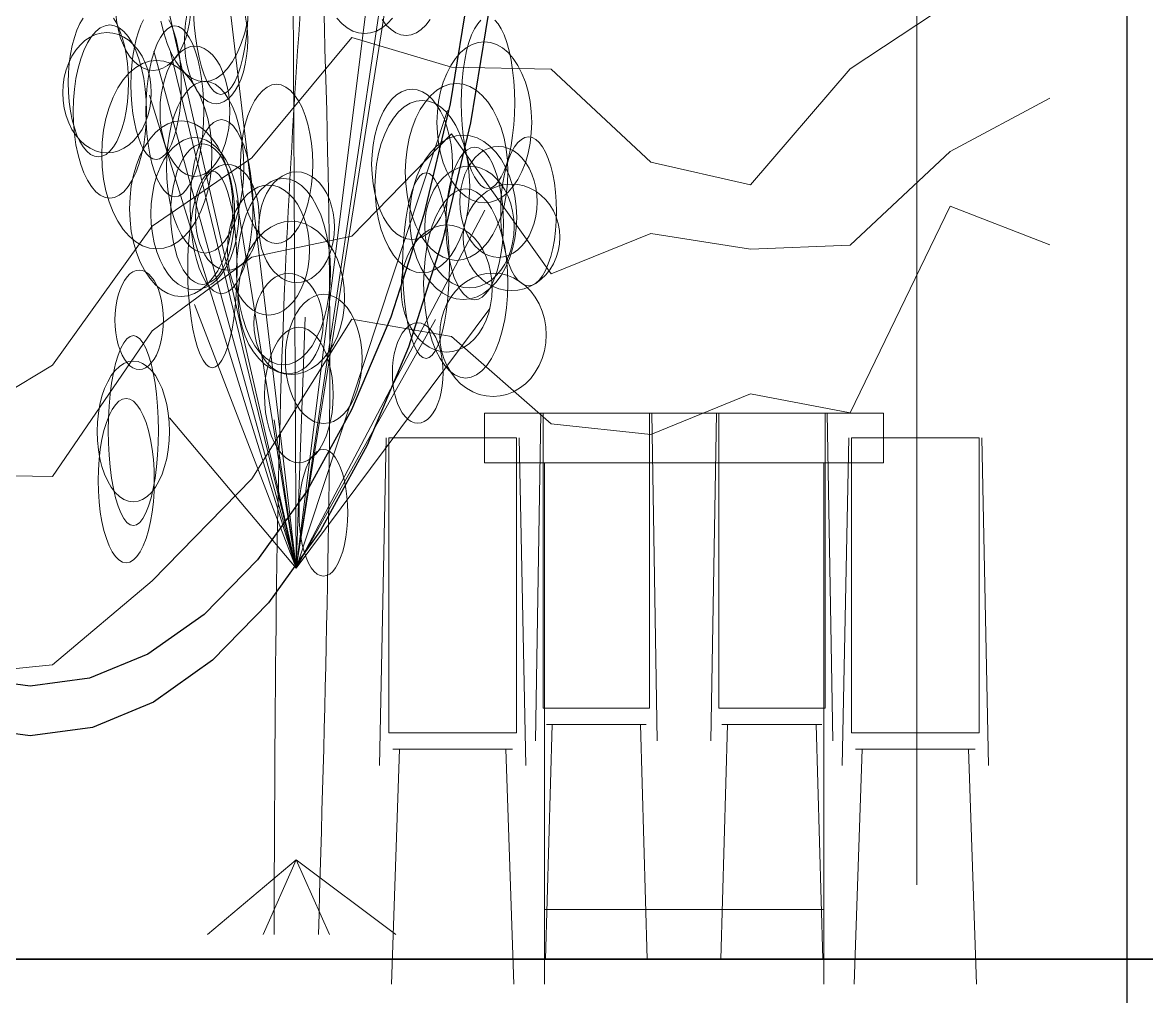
# Model space of a CAD drawing. Header units: millimetres. Extents: x -1800 to 33200, y -8500 to 38400.
# Drawn here: x 14531 to 16720, y 24 to 1922 of the extents above; entities that cross this region are included whole.
import ezdxf

# ---------------------------------------------------------------- set-up
doc = ezdxf.new("R2010")
doc.units = ezdxf.units.MM
for name, color, linetype, lineweight in [('E-COLUMN', 7, 'Continuous', 30), ('E-FURNITURE', 7, 'Continuous', 18), ('E-GLASS', 4, 'Continuous', 13), ('E-LANDSCAPE', 8, 'Continuous', 9), ('E-OUTLINE', 7, 'Continuous', 35), ('E-PLANT', 3, 'Continuous', 13), ('E-WALL', 7, 'Continuous', 25)]:
    doc.layers.add(name, color=color, linetype=linetype, lineweight=lineweight)

msp = doc.modelspace()

# ---------------------------------------------------------------- linework, layer by layer
at = {"layer": 'E-COLUMN'}
msp.add_lwpolyline([(16682.7, 5803.3), (16898.5, 5803.3), (16898.5, 0), (16682.7, 0)], close=True, dxfattribs=at)
at = {"layer": 'E-FURNITURE'}
for p, q in [((15540.6, 1160.7), (15529.8, 522.3)), ((15756.4, 1160.7), (15767.2, 522.3)), ((15882.5, 1160.7), (15871.7, 522.3)), ((16098.3, 1160.7), (16109.1, 522.3)), ((15239.3, 1112.3), (15226.4, 473.9)), ((15498.3, 1112.3), (15511.2, 473.9)), ((16140.6, 1112.3), (16127.6, 473.9)), ((16399.6, 1112.3), (16412.5, 473.9)), ((15547.5, 1063.9), (15547.5, 48.4)), ((16091.4, 1063.9), (16091.4, 48.4)), ((15562.2, 554.2), (15549.2, 96.7)), ((15551.4, 554.2), (15745.6, 554.2)), ((15734.8, 554.2), (15747.8, 96.7)), ((15904, 554.2), (15891.1, 96.7)), ((15893.2, 554.2), (16087.5, 554.2)), ((16076.7, 554.2), (16089.6, 96.7)), ((15265.2, 505.9), (15249.7, 48.4)), ((15252.3, 505.9), (15485.4, 505.9)), ((15472.4, 505.9), (15487.9, 48.4)), ((16166.5, 505.9), (16150.9, 48.4)), ((16153.5, 505.9), (16386.6, 505.9)), ((16373.7, 505.9), (16389.2, 48.4)), ((15547.5, 193.4), (16091.4, 193.4))]:
    msp.add_line(p, q, dxfattribs=at)
for points in [[(15431, 1160.7), (16207.9, 1160.7), (16207.9, 1063.9), (15431, 1063.9)], [(15544.9, 1160.7), (15752.1, 1160.7), (15752.1, 586.1), (15544.9, 586.1)], [(15886.8, 1160.7), (16094, 1160.7), (16094, 586.1), (15886.8, 586.1)], [(15244.5, 1112.3), (15493.1, 1112.3), (15493.1, 537.8), (15244.5, 537.8)], [(16145.8, 1112.3), (16394.4, 1112.3), (16394.4, 537.8), (16145.8, 537.8)]]:
    msp.add_lwpolyline(points, close=True, dxfattribs=at)
at = {"layer": 'E-GLASS'}
msp.add_line((16272.7, 4691), (16272.7, 241.8), dxfattribs=at)
at = {"layer": 'E-LANDSCAPE'}
for points in [[(13229.6, 1552.9), (13423.9, 1665.5), (13618.1, 1631.5), (13812.3, 1596.3), (14006.6, 1586.9), (14200.8, 1468.2), (14395, 1137.4), (14589.3, 1253.8), (14783.5, 1524.7), (14977.7, 1657.9), (15172, 1892.6), (15366.2, 1834.8), (15560.5, 1830.8), (15754.7, 1649.7), (15948.9, 1605.1), (16143.2, 1831.1), (16337.4, 1960), (16531.6, 2079)], [(13229.6, 1160.8), (13423.9, 1280.7), (13618.1, 1403.4), (13812.3, 1368.9), (14006.6, 1177.3), (14200.8, 1167.2), (14395, 1040.2), (14589.3, 1037.2), (14783.5, 1320.6), (14977.7, 1464.3), (15172, 1505.1), (15366.2, 1704.5), (15560.5, 1431.8), (15754.7, 1510.7), (15948.9, 1479.7), (16143.2, 1488), (16337.4, 1670.5), (16531.6, 1774)], [(13229.6, 794.7), (13423.9, 998.9), (13618.1, 989.1), (13812.3, 1058.1), (14006.6, 1043.9), (14200.8, 618), (14395, 650.9), (14589.3, 670), (14783.5, 834.2), (14977.7, 1032.3), (15172, 1343.8), (15366.2, 1309.8), (15560.5, 1139.5), (15754.7, 1119.2), (15948.9, 1198.4), (16143.2, 1160.9), (16337.4, 1563.9), (16531.6, 1488.4)]]:
    msp.add_lwpolyline(points, dxfattribs=at)
at = {"layer": 'E-OUTLINE'}
msp.add_line((0, 96.7), (32200, 96.7), dxfattribs=at)
at = {"layer": 'E-PLANT'}
for p, q in [((15064.1, 858.4), (15279.6, 2583)), ((15064.1, 858.4), (14863.5, 2552.8)), ((15064.1, 858.4), (15054.9, 2521.9)), ((15064.1, 858.4), (14686.8, 2509.5)), ((15064.1, 858.4), (15264.8, 2208.3)), ((15064.1, 858.4), (15265.6, 2125.9)), ((15064.1, 858.4), (14786.7, 1865.8)), ((15064.1, 858.4), (14819.4, 1863.6)), ((15064.1, 858.4), (14778.2, 1780.1)), ((15064.1, 858.4), (15358.8, 1750)), ((15064.1, 858.4), (14948.6, 1574.7)), ((15064.1, 858.4), (15431.1, 1556.2)), ((15064.1, 858.4), (14866.2, 1372)), ((15064.1, 858.4), (15441.3, 1364.2)), ((15064.1, 858.4), (15081.6, 1347.5)), ((15064.1, 858.4), (15335, 1343)), ((15064.1, 858.4), (14816.9, 1151.2)), ((15064.1, 858.4), (15020.9, 1147.5)), ((15064.1, 290.2), (14891.4, 145.1)), ((15064.1, 290.2), (14999.3, 145.1)), ((15064.1, 290.2), (15128.8, 145.1)), ((15064.1, 290.2), (15258.3, 145.1))]:
    msp.add_line(p, q, dxfattribs=at)
for points in [[(14708, 1929.8), (14714.4, 1919.3), (14720.1, 1906.8), (14725.2, 1892.6), (14729.5, 1876.9), (14732.9, 1859.9), (14735.3, 1841.9), (14736.8, 1823.4), (14737.4, 1804.5), (14737.4, 1804.5), (14736.8, 1785.6), (14735.3, 1767), (14732.9, 1749.1), (14729.5, 1732.1), (14725.2, 1716.3), (14720.1, 1702.1), (14714.4, 1689.6), (14708, 1679.1), (14701.1, 1670.7), (14693.8, 1664.6), (14686.2, 1660.9), (14678.6, 1659.7), (14670.9, 1660.9), (14663.3, 1664.6), (14656.1, 1670.7), (14649.2, 1679.1), (14642.8, 1689.6), (14637, 1702.1), (14631.9, 1716.3), (14627.7, 1732.1), (14624.3, 1749.1), (14621.8, 1767), (14620.3, 1785.6), (14619.8, 1804.5), (14620.3, 1823.4), (14621.8, 1841.9), (14624.3, 1859.9), (14627.7, 1876.9), (14631.9, 1892.6), (14637, 1906.8), (14642.8, 1919.3), (14649.2, 1929.8)], [(14857.9, 1937.4), (14856.1, 1921.3), (14853, 1905.7), (14848.8, 1891), (14843.4, 1877.4), (14837.1, 1865), (14829.9, 1854.2), (14822, 1845.1), (14813.4, 1837.8), (14804.3, 1832.6), (14794.9, 1829.4), (14785.4, 1828.3), (14775.8, 1829.4), (14766.4, 1832.6), (14757.3, 1837.8), (14748.8, 1845.1), (14740.8, 1854.2), (14733.6, 1865), (14727.3, 1877.4), (14722, 1891), (14717.7, 1905.7), (14714.6, 1921.3), (14712.8, 1937.4)], [(14815.6, 1926.7), (14820.9, 1916.1), (14825.7, 1903.5), (14830, 1889.2), (14833.5, 1873.4), (14836.4, 1856.2), (14838.4, 1838.2), (14839.7, 1819.5), (14840.1, 1800.4), (14840.1, 1800.4), (14839.7, 1781.4), (14838.4, 1762.7), (14836.4, 1744.6), (14833.5, 1727.5), (14830, 1711.7), (14825.7, 1697.3), (14820.9, 1684.8), (14815.6, 1674.2), (14809.8, 1665.7), (14803.8, 1659.6), (14797.5, 1655.9), (14791.1, 1654.6), (14784.7, 1655.9), (14778.4, 1659.6), (14772.4, 1665.7), (14766.6, 1674.2), (14761.3, 1684.8), (14756.5, 1697.3), (14752.3, 1711.7), (14748.7, 1727.5), (14745.9, 1744.6), (14743.8, 1762.7), (14742.5, 1781.4), (14742.1, 1800.4), (14742.5, 1819.5), (14743.8, 1838.2), (14745.9, 1856.2), (14748.7, 1873.4), (14752.3, 1889.2), (14756.5, 1903.5), (14761.3, 1916.1), (14766.6, 1926.7)], [(14964.8, 1935.9), (14967.4, 1920.4), (14969, 1904.4), (14969.5, 1888.1), (14969.5, 1888.1), (14969, 1871.8), (14967.4, 1855.8), (14964.8, 1840.3), (14961.3, 1825.7), (14956.8, 1812.1), (14951.5, 1799.8), (14945.4, 1789.1), (14938.7, 1780), (14931.5, 1772.8), (14923.9, 1767.5), (14916, 1764.4), (14907.9, 1763.3), (14899.9, 1764.4), (14892, 1767.5), (14884.4, 1772.8), (14877.1, 1780), (14870.4, 1789.1), (14864.4, 1799.8), (14859.1, 1812.1), (14854.6, 1825.7), (14851, 1840.3), (14848.4, 1855.8), (14846.9, 1871.8), (14846.3, 1888.1), (14846.9, 1904.4), (14848.4, 1920.4), (14851, 1935.9)], [(14970.6, 1940.8), (14969.3, 1917.3), (14967, 1894.6), (14963.9, 1873.1), (14960, 1853.2), (14955.4, 1835.2), (14950.1, 1819.4), (14944.2, 1806.1), (14937.9, 1795.5), (14931.3, 1787.8), (14924.4, 1783.1), (14917.4, 1781.6), (14910.3, 1783.1), (14903.4, 1787.8), (14896.8, 1795.5), (14890.5, 1806.1), (14884.6, 1819.4), (14879.3, 1835.2), (14874.7, 1853.2), (14870.8, 1873.1), (14867.7, 1894.6), (14865.4, 1917.3), (14864.1, 1940.8)], [(15251.4, 1930.3), (15241.7, 1919.6), (15231.2, 1911.1), (15220.2, 1904.9), (15208.8, 1901.1), (15197.1, 1899.9), (15185.5, 1901.1), (15174.1, 1904.9), (15163.1, 1911.1), (15152.6, 1919.6), (15142.9, 1930.3)], [(15325, 1927.7), (15316.6, 1916.6), (15307.5, 1907.8), (15298, 1901.4), (15288.1, 1897.5), (15278.1, 1896.2), (15268, 1897.5), (15258.1, 1901.4), (15248.6, 1907.8), (15239.5, 1916.6), (15231.2, 1927.7)], [(14968.9, 1924.1), (14963.6, 1901.7), (14957, 1880.9), (14949.1, 1862.1), (14940.2, 1845.6), (14930.3, 1831.7), (14919.6, 1820.7), (14908.3, 1812.6), (14896.6, 1807.8), (14884.7, 1806.1), (14872.8, 1807.8), (14861.2, 1812.6), (14849.9, 1820.7), (14839.2, 1831.7), (14829.3, 1845.6), (14820.3, 1862.1), (14812.5, 1880.9), (14805.9, 1901.7), (14800.6, 1924.1)], [(15450.8, 1926.1), (15457.3, 1919), (15463.4, 1909.4), (15469.1, 1897.3), (15474.2, 1882.9), (15478.7, 1866.5), (15482.5, 1848.4), (15485.5, 1828.8), (15487.7, 1808.2), (15489, 1786.8), (15489.5, 1765), (15489.5, 1765), (15489, 1743.3), (15487.7, 1721.9), (15485.5, 1701.2), (15482.5, 1681.7), (15478.7, 1663.5), (15474.2, 1647.1), (15469.1, 1632.8), (15463.4, 1620.6), (15457.3, 1611), (15450.8, 1604), (15444.1, 1599.7), (15437.3, 1598.3), (15430.5, 1599.7), (15423.8, 1604), (15417.4, 1611), (15411.2, 1620.6), (15405.6, 1632.8), (15400.4, 1647.1), (15395.9, 1663.5), (15392.2, 1681.7), (15389.1, 1701.2), (15386.9, 1721.9), (15385.6, 1743.3), (15385.2, 1765), (15385.6, 1786.8), (15386.9, 1808.2), (15389.1, 1828.8), (15392.2, 1848.4), (15395.9, 1866.5), (15400.4, 1882.9), (15405.6, 1897.3), (15411.2, 1909.4), (15417.4, 1919), (15423.8, 1926.1)]]:
    msp.add_lwpolyline(points, dxfattribs=at)
for points in [[(14772.3, 1748), (14771.7, 1725.9), (14769.9, 1704.3), (14766.9, 1683.4), (14762.7, 1663.6), (14757.6, 1645.2), (14751.4, 1628.6), (14744.4, 1614.1), (14736.6, 1601.8), (14728.2, 1592), (14719.4, 1584.9), (14710.2, 1580.6), (14700.9, 1579.2), (14691.6, 1580.6), (14682.4, 1584.9), (14673.6, 1592), (14665.2, 1601.8), (14657.4, 1614.1), (14650.4, 1628.6), (14644.3, 1645.2), (14639.1, 1663.6), (14634.9, 1683.4), (14631.9, 1704.3), (14630.1, 1725.9), (14629.5, 1748), (14630.1, 1770), (14631.9, 1791.7), (14634.9, 1812.6), (14639.1, 1832.4), (14644.3, 1850.7), (14650.4, 1867.3), (14657.4, 1881.9), (14665.2, 1894.1), (14673.6, 1903.9), (14682.4, 1911), (14691.6, 1915.3), (14700.9, 1916.8), (14710.2, 1915.3), (14719.4, 1911), (14728.2, 1903.9), (14736.6, 1894.1), (14744.4, 1881.9), (14751.4, 1867.3), (14757.6, 1850.7), (14762.7, 1832.4), (14766.9, 1812.6), (14769.9, 1791.7), (14771.7, 1770), (14772.3, 1748)], [(14884.1, 1748.5), (14883.6, 1726.8), (14882.1, 1705.4), (14879.8, 1684.8), (14876.5, 1665.3), (14872.4, 1647.2), (14867.5, 1630.8), (14862, 1616.5), (14855.8, 1604.4), (14849.2, 1594.7), (14842.2, 1587.7), (14835, 1583.5), (14827.6, 1582.1), (14820.2, 1583.5), (14813, 1587.7), (14806, 1594.7), (14799.4, 1604.4), (14793.2, 1616.5), (14787.7, 1630.8), (14782.8, 1647.2), (14778.7, 1665.3), (14775.4, 1684.8), (14773.1, 1705.4), (14771.6, 1726.8), (14771.1, 1748.5), (14771.6, 1770.2), (14773.1, 1791.6), (14775.4, 1812.2), (14778.7, 1831.7), (14782.8, 1849.8), (14787.7, 1866.2), (14793.2, 1880.5), (14799.4, 1892.6), (14806, 1902.2), (14813, 1909.2), (14820.2, 1913.5), (14827.6, 1914.9), (14835, 1913.5), (14842.2, 1909.2), (14849.2, 1902.2), (14855.8, 1892.6), (14862, 1880.5), (14867.5, 1866.2), (14872.4, 1849.8), (14876.5, 1831.7), (14879.8, 1812.2), (14882.1, 1791.6), (14883.6, 1770.2), (14884.1, 1748.5)], [(14781.7, 1784.8), (14780.9, 1769.5), (14778.7, 1754.4), (14775.1, 1739.9), (14770.1, 1726.2), (14763.8, 1713.4), (14756.4, 1701.9), (14747.9, 1691.8), (14738.5, 1683.3), (14728.4, 1676.5), (14717.8, 1671.6), (14706.7, 1668.6), (14695.4, 1667.6), (14684.2, 1668.6), (14673.1, 1671.6), (14662.4, 1676.5), (14652.3, 1683.3), (14643, 1691.8), (14634.5, 1701.9), (14627, 1713.4), (14620.8, 1726.2), (14615.8, 1739.9), (14612.2, 1754.4), (14610, 1769.5), (14609.2, 1784.8), (14610, 1800.1), (14612.2, 1815.1), (14615.8, 1829.6), (14620.8, 1843.3), (14627, 1856.1), (14634.5, 1867.6), (14643, 1877.7), (14652.3, 1886.2), (14662.4, 1893), (14673.1, 1897.9), (14684.2, 1900.9), (14695.4, 1901.9), (14706.7, 1900.9), (14717.8, 1897.9), (14728.4, 1893), (14738.5, 1886.2), (14747.9, 1877.7), (14756.4, 1867.6), (14763.8, 1856.1), (14770.1, 1843.3), (14775.1, 1829.6), (14778.7, 1815.1), (14780.9, 1800.1), (14781.7, 1784.8)], [(15522.7, 1726.9), (15521.9, 1706.5), (15519.6, 1686.3), (15515.7, 1666.9), (15510.3, 1648.5), (15503.6, 1631.4), (15495.7, 1616), (15486.6, 1602.5), (15476.5, 1591.1), (15465.7, 1582), (15454.3, 1575.4), (15442.4, 1571.4), (15430.4, 1570), (15418.3, 1571.4), (15406.5, 1575.4), (15395.1, 1582), (15384.2, 1591.1), (15374.2, 1602.5), (15365.1, 1616), (15357.2, 1631.4), (15350.5, 1648.5), (15345.1, 1666.9), (15341.2, 1686.3), (15338.9, 1706.5), (15338.1, 1726.9), (15338.9, 1747.4), (15341.2, 1767.5), (15345.1, 1787), (15350.5, 1805.4), (15357.2, 1822.5), (15365.1, 1837.9), (15374.2, 1851.4), (15384.2, 1862.8), (15395.1, 1871.9), (15406.5, 1878.5), (15418.3, 1882.5), (15430.4, 1883.8), (15442.4, 1882.5), (15454.3, 1878.5), (15465.7, 1871.9), (15476.5, 1862.8), (15486.6, 1851.4), (15495.7, 1837.9), (15503.6, 1822.5), (15510.3, 1805.4), (15515.7, 1787), (15519.6, 1767.5), (15521.9, 1747.4), (15522.7, 1726.9)], [(14934.8, 1748.7), (14934.2, 1732.1), (14932.5, 1715.8), (14929.6, 1700.1), (14925.7, 1685.2), (14920.7, 1671.4), (14914.9, 1658.9), (14908.2, 1648), (14900.8, 1638.8), (14892.8, 1631.4), (14884.4, 1626.1), (14875.7, 1622.8), (14866.8, 1621.7), (14857.9, 1622.8), (14849.2, 1626.1), (14840.7, 1631.4), (14832.8, 1638.8), (14825.4, 1648), (14818.7, 1658.9), (14812.8, 1671.4), (14807.9, 1685.2), (14803.9, 1700.1), (14801.1, 1715.8), (14799.3, 1732.1), (14798.8, 1748.7), (14799.3, 1765.2), (14801.1, 1781.5), (14803.9, 1797.2), (14807.9, 1812.1), (14812.8, 1825.9), (14818.7, 1838.4), (14825.4, 1849.3), (14832.8, 1858.6), (14840.7, 1865.9), (14849.2, 1871.2), (14857.9, 1874.5), (14866.8, 1875.6), (14875.7, 1874.5), (14884.4, 1871.2), (14892.8, 1865.9), (14900.8, 1858.6), (14908.2, 1849.3), (14914.9, 1838.4), (14920.7, 1825.9), (14925.7, 1812.1), (14929.6, 1797.2), (14932.5, 1781.5), (14934.2, 1765.2), (14934.8, 1748.7)], [(14899.8, 1664.1), (14898.8, 1640.2), (14896.1, 1616.6), (14891.6, 1593.9), (14885.4, 1572.3), (14877.6, 1552.3), (14868.3, 1534.3), (14857.8, 1518.4), (14846.1, 1505.1), (14833.5, 1494.4), (14820.2, 1486.7), (14806.4, 1482), (14792.4, 1480.5), (14778.4, 1482), (14764.6, 1486.7), (14751.3, 1494.4), (14738.7, 1505.1), (14727.1, 1518.4), (14716.5, 1534.3), (14707.3, 1552.3), (14699.5, 1572.3), (14693.2, 1593.9), (14688.7, 1616.6), (14686, 1640.2), (14685.1, 1664.1), (14686, 1688.1), (14688.7, 1711.7), (14693.2, 1734.4), (14699.5, 1756), (14707.3, 1776), (14716.5, 1794), (14727.1, 1809.9), (14738.7, 1823.2), (14751.3, 1833.8), (14764.6, 1841.6), (14778.4, 1846.2), (14792.4, 1847.8), (14806.4, 1846.2), (14820.2, 1841.6), (14833.5, 1833.8), (14846.1, 1823.2), (14857.8, 1809.9), (14868.3, 1794), (14877.6, 1776), (14885.4, 1756), (14891.6, 1734.4), (14896.1, 1711.7), (14898.8, 1688.1), (14899.8, 1664.1)], [(14961.7, 1639.8), (14961.1, 1617.9), (14959.2, 1596.5), (14956, 1575.8), (14951.7, 1556.1), (14946.2, 1537.9), (14939.7, 1521.5), (14932.3, 1507.1), (14924.1, 1494.9), (14915.3, 1485.2), (14906, 1478.2), (14896.3, 1473.9), (14886.5, 1472.5), (14876.7, 1473.9), (14867, 1478.2), (14857.7, 1485.2), (14848.9, 1494.9), (14840.7, 1507.1), (14833.3, 1521.5), (14826.8, 1537.9), (14821.3, 1556.1), (14817, 1575.8), (14813.8, 1596.5), (14811.9, 1617.9), (14811.2, 1639.8), (14811.9, 1661.6), (14813.8, 1683.1), (14817, 1703.8), (14821.3, 1723.4), (14826.8, 1741.6), (14833.3, 1758.1), (14840.7, 1772.5), (14848.9, 1784.7), (14857.7, 1794.3), (14867, 1801.4), (14876.7, 1805.6), (14886.5, 1807.1), (14896.3, 1805.6), (14906, 1801.4), (14915.3, 1794.3), (14924.1, 1784.7), (14932.3, 1772.5), (14939.7, 1758.1), (14946.2, 1741.6), (14951.7, 1723.4), (14956, 1703.8), (14959.2, 1683.1), (14961.1, 1661.6), (14961.7, 1639.8)], [(15096.1, 1646.1), (15095.5, 1625.8), (15093.7, 1606), (15090.8, 1586.8), (15086.7, 1568.6), (15081.6, 1551.7), (15075.5, 1536.5), (15068.6, 1523.1), (15060.9, 1511.8), (15052.7, 1502.9), (15044, 1496.3), (15034.9, 1492.4), (15025.7, 1491.1), (15016.6, 1492.4), (15007.5, 1496.3), (14998.8, 1502.9), (14990.6, 1511.8), (14982.9, 1523.1), (14976, 1536.5), (14969.9, 1551.7), (14964.8, 1568.6), (14960.7, 1586.8), (14957.8, 1606), (14956, 1625.8), (14955.4, 1646.1), (14956, 1666.3), (14957.8, 1686.2), (14960.7, 1705.4), (14964.8, 1723.6), (14969.9, 1740.4), (14976, 1755.7), (14982.9, 1769.1), (14990.6, 1780.3), (14998.8, 1789.3), (15007.5, 1795.8), (15016.6, 1799.8), (15025.7, 1801.1), (15034.9, 1799.8), (15044, 1795.8), (15052.7, 1789.3), (15060.9, 1780.3), (15068.6, 1769.1), (15075.5, 1755.7), (15081.6, 1740.4), (15086.7, 1723.6), (15090.8, 1705.4), (15093.7, 1686.2), (15095.5, 1666.3), (15096.1, 1646.1)], [(15476.3, 1630.5), (15475.5, 1608), (15472.9, 1585.9), (15468.7, 1564.6), (15462.9, 1544.3), (15455.7, 1525.6), (15447, 1508.7), (15437.2, 1493.8), (15426.3, 1481.3), (15414.6, 1471.3), (15402.2, 1464.1), (15389.4, 1459.7), (15376.4, 1458.2), (15363.3, 1459.7), (15350.5, 1464.1), (15338.1, 1471.3), (15326.4, 1481.3), (15315.5, 1493.8), (15305.7, 1508.7), (15297.1, 1525.6), (15289.8, 1544.3), (15284, 1564.6), (15279.8, 1585.9), (15277.3, 1608), (15276.4, 1630.5), (15277.3, 1653), (15279.8, 1675.1), (15284, 1696.4), (15289.8, 1716.6), (15297.1, 1735.3), (15305.7, 1752.3), (15315.5, 1767.1), (15326.4, 1779.6), (15338.1, 1789.6), (15350.5, 1796.9), (15363.3, 1801.2), (15376.4, 1802.7), (15389.4, 1801.2), (15402.2, 1796.9), (15414.6, 1789.6), (15426.3, 1779.6), (15437.2, 1767.1), (15447, 1752.3), (15455.7, 1735.3), (15462.9, 1716.6), (15468.7, 1696.4), (15472.9, 1675.1), (15475.5, 1653), (15476.3, 1630.5)], [(15368.2, 1645.3), (15367.5, 1626.2), (15365.5, 1607.4), (15362.2, 1589.3), (15357.6, 1572.1), (15351.9, 1556.2), (15345.2, 1541.8), (15337.4, 1529.2), (15328.9, 1518.5), (15319.6, 1510), (15309.9, 1503.9), (15299.8, 1500.2), (15289.6, 1498.9), (15279.3, 1500.2), (15269.2, 1503.9), (15259.5, 1510), (15250.2, 1518.5), (15241.7, 1529.2), (15234, 1541.8), (15227.2, 1556.2), (15221.5, 1572.1), (15216.9, 1589.3), (15213.6, 1607.4), (15211.6, 1626.2), (15210.9, 1645.3), (15211.6, 1664.4), (15213.6, 1683.2), (15216.9, 1701.3), (15221.5, 1718.5), (15227.2, 1734.4), (15234, 1748.8), (15241.7, 1761.4), (15250.2, 1772), (15259.5, 1780.5), (15269.2, 1786.7), (15279.3, 1790.4), (15289.6, 1791.6), (15299.8, 1790.4), (15309.9, 1786.7), (15319.6, 1780.5), (15328.9, 1772), (15337.4, 1761.4), (15345.2, 1748.8), (15351.9, 1734.4), (15357.6, 1718.5), (15362.2, 1701.3), (15365.5, 1683.2), (15367.5, 1664.4), (15368.2, 1645.3)], [(15401.9, 1601.8), (15401.1, 1579.9), (15398.8, 1558.3), (15394.9, 1537.5), (15389.6, 1517.8), (15382.8, 1499.6), (15374.9, 1483), (15365.8, 1468.6), (15355.8, 1456.4), (15344.9, 1446.6), (15333.5, 1439.6), (15321.6, 1435.3), (15309.6, 1433.8), (15297.5, 1435.3), (15285.7, 1439.6), (15274.3, 1446.6), (15263.4, 1456.4), (15253.4, 1468.6), (15244.3, 1483), (15236.4, 1499.6), (15229.6, 1517.8), (15224.3, 1537.5), (15220.4, 1558.3), (15218.1, 1579.9), (15217.3, 1601.8), (15218.1, 1623.7), (15220.4, 1645.3), (15224.3, 1666.1), (15229.6, 1685.8), (15236.4, 1704.1), (15244.3, 1720.6), (15253.4, 1735.1), (15263.4, 1747.3), (15274.3, 1757), (15285.7, 1764.1), (15297.5, 1768.4), (15309.6, 1769.8), (15321.6, 1768.4), (15333.5, 1764.1), (15344.9, 1757), (15355.8, 1747.3), (15365.8, 1735.1), (15374.9, 1720.6), (15382.8, 1704.1), (15389.6, 1685.8), (15394.9, 1666.1), (15398.8, 1645.3), (15401.1, 1623.7), (15401.9, 1601.8)], [(14940.5, 1558.9), (14939.6, 1536.6), (14937, 1514.6), (14932.8, 1493.5), (14927, 1473.4), (14919.7, 1454.8), (14911, 1438), (14901.1, 1423.2), (14890.2, 1410.8), (14878.4, 1400.9), (14866, 1393.7), (14853.1, 1389.3), (14839.9, 1387.9), (14826.8, 1389.3), (14813.9, 1393.7), (14801.5, 1400.9), (14789.7, 1410.8), (14778.7, 1423.2), (14768.9, 1438), (14760.2, 1454.8), (14752.9, 1473.4), (14747.1, 1493.5), (14742.8, 1514.6), (14740.3, 1536.6), (14739.4, 1558.9), (14740.3, 1581.3), (14742.8, 1603.2), (14747.1, 1624.4), (14752.9, 1644.5), (14760.2, 1663.1), (14768.9, 1679.9), (14778.7, 1694.6), (14789.7, 1707.1), (14801.5, 1717), (14813.9, 1724.2), (14826.8, 1728.5), (14839.9, 1730), (14853.1, 1728.5), (14866, 1724.2), (14878.4, 1717), (14890.2, 1707.1), (14901.1, 1694.6), (14911, 1679.9), (14919.7, 1663.1), (14927, 1644.5), (14932.8, 1624.4), (14937, 1603.2), (14939.6, 1581.3), (14940.5, 1558.9)], [(14979.7, 1562.8), (14979.2, 1540.6), (14977.6, 1518.9), (14975, 1497.9), (14971.5, 1478), (14967, 1459.6), (14961.8, 1442.9), (14955.7, 1428.3), (14949.1, 1416), (14941.9, 1406.2), (14934.3, 1399), (14926.5, 1394.7), (14918.5, 1393.3), (14910.5, 1394.7), (14902.6, 1399), (14895.1, 1406.2), (14887.9, 1416), (14881.2, 1428.3), (14875.2, 1442.9), (14869.9, 1459.6), (14865.5, 1478), (14861.9, 1497.9), (14859.4, 1518.9), (14857.8, 1540.6), (14857.3, 1562.8), (14857.8, 1584.9), (14859.4, 1606.6), (14861.9, 1627.6), (14865.5, 1647.5), (14869.9, 1665.9), (14875.2, 1682.6), (14881.2, 1697.2), (14887.9, 1709.5), (14895.1, 1719.3), (14902.6, 1726.5), (14910.5, 1730.8), (14918.5, 1732.3), (14926.5, 1730.8), (14934.3, 1726.5), (14941.9, 1719.3), (14949.1, 1709.5), (14955.7, 1697.2), (14961.8, 1682.6), (14967, 1665.9), (14971.5, 1647.5), (14975, 1627.6), (14977.6, 1606.6), (14979.2, 1584.9), (14979.7, 1562.8)], [(14952, 1549), (14951.3, 1529.6), (14949.1, 1510.6), (14945.5, 1492.2), (14940.6, 1474.8), (14934.4, 1458.7), (14927, 1444.1), (14918.6, 1431.3), (14909.3, 1420.5), (14899.2, 1411.9), (14888.7, 1405.7), (14877.7, 1401.9), (14866.5, 1400.6), (14855.4, 1401.9), (14844.4, 1405.7), (14833.8, 1411.9), (14823.8, 1420.5), (14814.5, 1431.3), (14806.1, 1444.1), (14798.7, 1458.7), (14792.5, 1474.8), (14787.5, 1492.2), (14783.9, 1510.6), (14781.8, 1529.6), (14781, 1549), (14781.8, 1568.4), (14783.9, 1587.4), (14787.5, 1605.8), (14792.5, 1623.2), (14798.7, 1639.3), (14806.1, 1653.9), (14814.5, 1666.7), (14823.8, 1677.5), (14833.8, 1686.1), (14844.4, 1692.3), (14855.4, 1696.1), (14866.5, 1697.4), (14877.7, 1696.1), (14888.7, 1692.3), (14899.2, 1686.1), (14909.3, 1677.5), (14918.6, 1666.7), (14927, 1653.9), (14934.4, 1639.3), (14940.6, 1623.2), (14945.5, 1605.8), (14949.1, 1587.4), (14951.3, 1568.4), (14952, 1549)], [(15493.4, 1542), (15492.5, 1521.1), (15489.8, 1500.6), (15485.4, 1480.7), (15479.4, 1461.9), (15471.9, 1444.5), (15462.9, 1428.8), (15452.7, 1415), (15441.3, 1403.3), (15429.1, 1394), (15416.2, 1387.3), (15402.9, 1383.2), (15389.3, 1381.8), (15375.7, 1383.2), (15362.4, 1387.3), (15349.5, 1394), (15337.3, 1403.3), (15326, 1415), (15315.7, 1428.8), (15306.8, 1444.5), (15299.2, 1461.9), (15293.2, 1480.7), (15288.8, 1500.6), (15286.2, 1521.1), (15285.3, 1542), (15286.2, 1563), (15288.8, 1583.5), (15293.2, 1603.3), (15299.2, 1622.1), (15306.8, 1639.6), (15315.7, 1655.3), (15326, 1669.1), (15337.3, 1680.8), (15349.5, 1690), (15362.4, 1696.8), (15375.7, 1700.9), (15389.3, 1702.2), (15402.9, 1700.9), (15416.2, 1696.8), (15429.1, 1690), (15441.3, 1680.8), (15452.7, 1669.1), (15462.9, 1655.3), (15471.9, 1639.6), (15479.4, 1622.1), (15485.4, 1603.3), (15489.8, 1583.5), (15492.5, 1563), (15493.4, 1542)], [(15571, 1553.7), (15570.5, 1534.8), (15569.1, 1516.2), (15566.8, 1498.2), (15563.7, 1481.2), (15559.7, 1465.4), (15555, 1451.2), (15549.7, 1438.7), (15543.8, 1428.1), (15537.4, 1419.7), (15530.7, 1413.6), (15523.7, 1409.9), (15516.6, 1408.7), (15509.5, 1409.9), (15502.5, 1413.6), (15495.8, 1419.7), (15489.4, 1428.1), (15483.5, 1438.7), (15478.1, 1451.2), (15473.4, 1465.4), (15469.5, 1481.2), (15466.3, 1498.2), (15464, 1516.2), (15462.7, 1534.8), (15462.2, 1553.7), (15462.7, 1572.7), (15464, 1591.3), (15466.3, 1609.2), (15469.5, 1626.3), (15473.4, 1642), (15478.1, 1656.3), (15483.5, 1668.8), (15489.4, 1679.3), (15495.8, 1687.7), (15502.5, 1693.8), (15509.5, 1697.5), (15516.6, 1698.8), (15523.7, 1697.5), (15530.7, 1693.8), (15537.4, 1687.7), (15543.8, 1679.3), (15549.7, 1668.8), (15555, 1656.3), (15559.7, 1642), (15563.7, 1626.3), (15566.8, 1609.2), (15569.1, 1591.3), (15570.5, 1572.7), (15571, 1553.7)], [(14944.1, 1548.4), (14943.6, 1530.5), (14942, 1512.9), (14939.4, 1496), (14935.8, 1479.9), (14931.2, 1465), (14925.9, 1451.5), (14919.7, 1439.7), (14913, 1429.8), (14905.7, 1421.8), (14897.9, 1416.1), (14889.9, 1412.6), (14881.8, 1411.4), (14873.7, 1412.6), (14865.7, 1416.1), (14858, 1421.8), (14850.7, 1429.8), (14843.9, 1439.7), (14837.8, 1451.5), (14832.4, 1465), (14827.9, 1479.9), (14824.3, 1496), (14821.6, 1512.9), (14820, 1530.5), (14819.5, 1548.4), (14820, 1566.2), (14821.6, 1583.8), (14824.3, 1600.8), (14827.9, 1616.8), (14832.4, 1631.7), (14837.8, 1645.2), (14843.9, 1657), (14850.7, 1667), (14858, 1674.9), (14865.7, 1680.6), (14873.7, 1684.1), (14881.8, 1685.3), (14889.9, 1684.1), (14897.9, 1680.6), (14905.7, 1674.9), (14913, 1667), (14919.7, 1657), (14925.9, 1645.2), (14931.2, 1631.7), (14935.8, 1616.8), (14939.4, 1600.8), (14942, 1583.8), (14943.6, 1566.2), (14944.1, 1548.4)], [(15467.4, 1530.1), (15467, 1510.7), (15465.5, 1491.6), (15463.2, 1473.2), (15459.9, 1455.8), (15455.9, 1439.6), (15451.1, 1425), (15445.6, 1412.2), (15439.5, 1401.4), (15432.9, 1392.8), (15426, 1386.5), (15418.8, 1382.7), (15411.5, 1381.5), (15404.2, 1382.7), (15397, 1386.5), (15390.1, 1392.8), (15383.5, 1401.4), (15377.4, 1412.2), (15371.9, 1425), (15367.1, 1439.6), (15363.1, 1455.8), (15359.8, 1473.2), (15357.5, 1491.6), (15356, 1510.7), (15355.6, 1530.1), (15356, 1549.5), (15357.5, 1568.5), (15359.8, 1586.9), (15363.1, 1604.4), (15367.1, 1620.5), (15371.9, 1635.2), (15377.4, 1648), (15383.5, 1658.8), (15390.1, 1667.4), (15397, 1673.6), (15404.2, 1677.4), (15411.5, 1678.7), (15418.8, 1677.4), (15426, 1673.6), (15432.9, 1667.4), (15439.5, 1658.8), (15445.6, 1648), (15451.1, 1635.2), (15455.9, 1620.5), (15459.9, 1604.4), (15463.2, 1586.9), (15465.5, 1568.5), (15467, 1549.5), (15467.4, 1530.1)], [(15533.2, 1572), (15532.5, 1557.9), (15530.6, 1544.1), (15527.5, 1530.7), (15523.1, 1518), (15517.6, 1506.2), (15511.1, 1495.6), (15503.7, 1486.3), (15495.5, 1478.4), (15486.7, 1472.2), (15477.3, 1467.6), (15467.7, 1464.9), (15457.8, 1464), (15448, 1464.9), (15438.3, 1467.6), (15429, 1472.2), (15420.1, 1478.4), (15411.9, 1486.3), (15404.5, 1495.6), (15398, 1506.2), (15392.6, 1518), (15388.2, 1530.7), (15385, 1544.1), (15383.1, 1557.9), (15382.5, 1572), (15383.1, 1586.1), (15385, 1600), (15388.2, 1613.4), (15392.6, 1626.1), (15398, 1637.8), (15404.5, 1648.4), (15411.9, 1657.8), (15420.1, 1665.6), (15429, 1671.9), (15438.3, 1676.4), (15448, 1679.2), (15457.8, 1680.1), (15467.7, 1679.2), (15477.3, 1676.4), (15486.7, 1671.9), (15495.5, 1665.6), (15503.7, 1657.8), (15511.1, 1648.4), (15517.6, 1637.8), (15523.1, 1626.1), (15527.5, 1613.4), (15530.6, 1600), (15532.5, 1586.1), (15533.2, 1572)], [(14992, 1542.1), (14991.5, 1528.6), (14989.9, 1515.4), (14987.3, 1502.6), (14983.7, 1490.5), (14979.2, 1479.3), (14973.8, 1469.1), (14967.7, 1460.2), (14960.9, 1452.8), (14953.6, 1446.8), (14945.9, 1442.4), (14938, 1439.8), (14929.9, 1438.9), (14921.8, 1439.8), (14913.8, 1442.4), (14906.1, 1446.8), (14898.8, 1452.8), (14892, 1460.2), (14885.9, 1469.1), (14880.6, 1479.3), (14876, 1490.5), (14872.5, 1502.6), (14869.8, 1515.4), (14868.3, 1528.6), (14867.7, 1542.1), (14868.3, 1555.5), (14869.8, 1568.8), (14872.5, 1581.5), (14876, 1593.6), (14880.6, 1604.9), (14885.9, 1615), (14892, 1623.9), (14898.8, 1631.4), (14906.1, 1637.4), (14913.8, 1641.7), (14921.8, 1644.3), (14929.9, 1645.2), (14938, 1644.3), (14945.9, 1641.7), (14953.6, 1637.4), (14960.9, 1631.4), (14967.7, 1623.9), (14973.8, 1615), (14979.2, 1604.9), (14983.7, 1593.6), (14987.3, 1581.5), (14989.9, 1568.8), (14991.5, 1555.5), (14992, 1542.1)], [(14948.9, 1440.6), (14948.5, 1415.5), (14947.2, 1391), (14945.2, 1367.2), (14942.4, 1344.7), (14939, 1323.9), (14934.8, 1305), (14930.1, 1288.5), (14924.9, 1274.6), (14919.2, 1263.5), (14913.3, 1255.4), (14907.1, 1250.5), (14900.8, 1248.9), (14894.6, 1250.5), (14888.4, 1255.4), (14882.5, 1263.5), (14876.8, 1274.6), (14871.6, 1288.5), (14866.9, 1305), (14862.7, 1323.9), (14859.2, 1344.7), (14856.5, 1367.2), (14854.4, 1391), (14853.2, 1415.5), (14852.8, 1440.6), (14853.2, 1465.6), (14854.4, 1490.2), (14856.5, 1513.9), (14859.2, 1536.4), (14862.7, 1557.3), (14866.9, 1576.1), (14871.6, 1592.6), (14876.8, 1606.6), (14882.5, 1617.7), (14888.4, 1625.7), (14894.6, 1630.6), (14900.8, 1632.2), (14907.1, 1630.6), (14913.3, 1625.7), (14919.2, 1617.7), (14924.9, 1606.6), (14930.1, 1592.6), (14934.8, 1576.1), (14939, 1557.3), (14942.4, 1536.4), (14945.2, 1513.9), (14947.2, 1490.2), (14948.5, 1465.6), (14948.9, 1440.6)], [(15138.5, 1522.7), (15137.9, 1508.7), (15136, 1494.8), (15132.9, 1481.5), (15128.6, 1468.8), (15123.3, 1457.1), (15116.9, 1446.4), (15109.7, 1437.1), (15101.6, 1429.3), (15093, 1423.1), (15083.9, 1418.5), (15074.4, 1415.8), (15064.8, 1414.8), (15055.1, 1415.8), (15045.7, 1418.5), (15036.5, 1423.1), (15027.9, 1429.3), (15019.9, 1437.1), (15012.6, 1446.4), (15006.2, 1457.1), (15000.9, 1468.8), (14996.6, 1481.5), (14993.5, 1494.8), (14991.6, 1508.7), (14991, 1522.7), (14991.6, 1536.8), (14993.5, 1550.7), (14996.6, 1564), (15000.9, 1576.7), (15006.2, 1588.4), (15012.6, 1599), (15019.9, 1608.3), (15027.9, 1616.2), (15036.5, 1622.4), (15045.7, 1627), (15055.1, 1629.7), (15064.8, 1630.6), (15074.4, 1629.7), (15083.9, 1627), (15093, 1622.4), (15101.6, 1616.2), (15109.7, 1608.3), (15116.9, 1599), (15123.3, 1588.4), (15128.6, 1576.7), (15132.9, 1564), (15136, 1550.7), (15137.9, 1536.8), (15138.5, 1522.7)], [(15362.3, 1448), (15361.9, 1424.4), (15360.8, 1401.2), (15358.9, 1378.8), (15356.2, 1357.6), (15352.9, 1337.9), (15349, 1320.1), (15344.5, 1304.5), (15339.6, 1291.4), (15334.2, 1280.9), (15328.6, 1273.3), (15322.7, 1268.7), (15316.8, 1267.2), (15310.8, 1268.7), (15305, 1273.3), (15299.3, 1280.9), (15294, 1291.4), (15289, 1304.5), (15284.5, 1320.1), (15280.6, 1337.9), (15277.3, 1357.6), (15274.7, 1378.8), (15272.7, 1401.2), (15271.6, 1424.4), (15271.2, 1448), (15271.6, 1471.6), (15272.7, 1494.8), (15274.7, 1517.2), (15277.3, 1538.4), (15280.6, 1558), (15284.5, 1575.8), (15289, 1591.4), (15294, 1604.6), (15299.3, 1615), (15305, 1622.6), (15310.8, 1627.2), (15316.8, 1628.8), (15322.7, 1627.2), (15328.6, 1622.6), (15334.2, 1615), (15339.6, 1604.6), (15344.5, 1591.4), (15349, 1575.8), (15352.9, 1558), (15356.2, 1538.4), (15358.9, 1517.2), (15360.8, 1494.8), (15361.9, 1471.6), (15362.3, 1448)], [(15488.3, 1523.2), (15487.6, 1507.7), (15485.3, 1492.5), (15481.7, 1477.8), (15476.7, 1463.9), (15470.3, 1451), (15462.8, 1439.3), (15454.3, 1429.1), (15444.8, 1420.5), (15434.6, 1413.6), (15423.8, 1408.6), (15412.7, 1405.6), (15401.3, 1404.6), (15390, 1405.6), (15378.8, 1408.6), (15368, 1413.6), (15357.8, 1420.5), (15348.4, 1429.1), (15339.8, 1439.3), (15332.3, 1451), (15326, 1463.9), (15321, 1477.8), (15317.3, 1492.5), (15315.1, 1507.7), (15314.3, 1523.2), (15315.1, 1538.7), (15317.3, 1553.9), (15321, 1568.6), (15326, 1582.5), (15332.3, 1595.4), (15339.8, 1607.1), (15348.4, 1617.3), (15357.8, 1626), (15368, 1632.8), (15378.8, 1637.8), (15390, 1640.8), (15401.3, 1641.9), (15412.7, 1640.8), (15423.8, 1637.8), (15434.6, 1632.8), (15444.8, 1626), (15454.3, 1617.3), (15462.8, 1607.1), (15470.3, 1595.4), (15476.7, 1582.5), (15481.7, 1568.6), (15485.3, 1553.9), (15487.6, 1538.7), (15488.3, 1523.2)], [(15089.8, 1478.3), (15089.1, 1461.8), (15087, 1445.5), (15083.7, 1429.9), (15079.1, 1415), (15073.3, 1401.2), (15066.4, 1388.8), (15058.5, 1377.9), (15049.9, 1368.7), (15040.5, 1361.4), (15030.6, 1356), (15020.4, 1352.8), (15010, 1351.7), (14999.5, 1352.8), (14989.3, 1356), (14979.4, 1361.4), (14970, 1368.7), (14961.4, 1377.9), (14953.5, 1388.8), (14946.6, 1401.2), (14940.8, 1415), (14936.2, 1429.9), (14932.9, 1445.5), (14930.8, 1461.8), (14930.1, 1478.3), (14930.8, 1494.8), (14932.9, 1511), (14936.2, 1526.7), (14940.8, 1541.6), (14946.6, 1555.3), (14953.5, 1567.8), (14961.4, 1578.7), (14970, 1587.9), (14979.4, 1595.2), (14989.3, 1600.5), (14999.5, 1603.8), (15010, 1604.9), (15020.4, 1603.8), (15030.6, 1600.5), (15040.5, 1595.2), (15049.9, 1587.9), (15058.5, 1578.7), (15066.4, 1567.8), (15073.3, 1555.3), (15079.1, 1541.6), (15083.7, 1526.7), (15087, 1511), (15089.1, 1494.8), (15089.8, 1478.3)], [(15130.6, 1436.1), (15129.8, 1412.4), (15127.5, 1389.1), (15123.6, 1366.6), (15118.3, 1345.3), (15111.7, 1325.5), (15103.8, 1307.7), (15094.8, 1292), (15084.9, 1278.8), (15074.1, 1268.3), (15062.8, 1260.7), (15051.1, 1256), (15039.1, 1254.5), (15027.2, 1256), (15015.4, 1260.7), (15004.1, 1268.3), (14993.4, 1278.8), (14983.4, 1292), (14974.4, 1307.7), (14966.5, 1325.5), (14959.9, 1345.3), (14954.6, 1366.6), (14950.8, 1389.1), (14948.4, 1412.4), (14947.6, 1436.1), (14948.4, 1459.8), (14950.8, 1483.1), (14954.6, 1505.6), (14959.9, 1526.9), (14966.5, 1546.6), (14974.4, 1564.5), (14983.4, 1580.2), (14993.4, 1593.4), (15004.1, 1603.9), (15015.4, 1611.5), (15027.2, 1616.1), (15039.1, 1617.7), (15051.1, 1616.1), (15062.8, 1611.5), (15074.1, 1603.9), (15084.9, 1593.4), (15094.8, 1580.2), (15103.8, 1564.5), (15111.7, 1546.6), (15118.3, 1526.9), (15123.6, 1505.6), (15127.5, 1483.1), (15129.8, 1459.8), (15130.6, 1436.1)], [(15577.5, 1503.1), (15576.7, 1489.6), (15574.3, 1476.3), (15570.3, 1463.5), (15564.8, 1451.3), (15558, 1440), (15549.9, 1429.9), (15540.6, 1420.9), (15530.4, 1413.4), (15519.3, 1407.4), (15507.7, 1403), (15495.6, 1400.4), (15483.3, 1399.5), (15471, 1400.4), (15458.9, 1403), (15447.3, 1407.4), (15436.2, 1413.4), (15426, 1420.9), (15416.7, 1429.9), (15408.6, 1440), (15401.8, 1451.3), (15396.3, 1463.5), (15392.4, 1476.3), (15390, 1489.6), (15389.2, 1503.1), (15390, 1516.6), (15392.4, 1529.9), (15396.3, 1542.8), (15401.8, 1554.9), (15408.6, 1566.2), (15416.7, 1576.4), (15426, 1585.3), (15436.2, 1592.8), (15447.3, 1598.8), (15458.9, 1603.2), (15471, 1605.8), (15483.3, 1606.7), (15495.6, 1605.8), (15507.7, 1603.2), (15519.3, 1598.8), (15530.4, 1592.8), (15540.6, 1585.3), (15549.9, 1576.4), (15558, 1566.2), (15564.8, 1554.9), (15570.3, 1542.8), (15574.3, 1529.9), (15576.7, 1516.6), (15577.5, 1503.1)], [(15476.2, 1413.2), (15475.5, 1389.2), (15473.4, 1365.5), (15470, 1342.7), (15465.3, 1321.1), (15459.3, 1301), (15452.2, 1282.9), (15444.1, 1267), (15435.2, 1253.6), (15425.6, 1242.9), (15415.4, 1235.2), (15404.9, 1230.5), (15394.2, 1228.9), (15383.5, 1230.5), (15373, 1235.2), (15362.8, 1242.9), (15353.2, 1253.6), (15344.3, 1267), (15336.2, 1282.9), (15329.1, 1301), (15323.2, 1321.1), (15318.4, 1342.7), (15315, 1365.5), (15312.9, 1389.2), (15312.2, 1413.2), (15312.9, 1437.3), (15315, 1460.9), (15318.4, 1483.8), (15323.2, 1505.4), (15329.1, 1525.4), (15336.2, 1543.6), (15344.3, 1559.5), (15353.2, 1572.9), (15362.8, 1583.5), (15373, 1591.3), (15383.5, 1596), (15394.2, 1597.6), (15404.9, 1596), (15415.4, 1591.3), (15425.6, 1583.5), (15435.2, 1572.9), (15444.1, 1559.5), (15452.2, 1543.6), (15459.3, 1525.4), (15465.3, 1505.4), (15470, 1483.8), (15473.4, 1460.9), (15475.5, 1437.3), (15476.2, 1413.2)], [(15158, 1385.2), (15157.1, 1365.7), (15154.5, 1346.6), (15150.1, 1328.1), (15144.1, 1310.6), (15136.6, 1294.4), (15127.6, 1279.7), (15117.4, 1266.9), (15106.1, 1256), (15094, 1247.4), (15081.1, 1241.1), (15067.8, 1237.3), (15054.3, 1236), (15040.7, 1237.3), (15027.4, 1241.1), (15014.6, 1247.4), (15002.4, 1256), (14991.1, 1266.9), (14980.9, 1279.7), (14972, 1294.4), (14964.4, 1310.6), (14958.4, 1328.1), (14954, 1346.6), (14951.4, 1365.7), (14950.5, 1385.2), (14951.4, 1404.6), (14954, 1423.8), (14958.4, 1442.2), (14964.4, 1459.7), (14972, 1475.9), (14980.9, 1490.6), (14991.1, 1503.5), (15002.4, 1514.3), (15014.6, 1522.9), (15027.4, 1529.2), (15040.7, 1533), (15054.3, 1534.3), (15067.8, 1533), (15081.1, 1529.2), (15094, 1522.9), (15106.1, 1514.3), (15117.4, 1503.5), (15127.6, 1490.6), (15136.6, 1475.9), (15144.1, 1459.7), (15150.1, 1442.2), (15154.5, 1423.8), (15157.1, 1404.6), (15158, 1385.2)], [(15445.7, 1403.4), (15444.9, 1387.2), (15442.7, 1371.3), (15438.9, 1356), (15433.8, 1341.4), (15427.4, 1328), (15419.7, 1315.8), (15411, 1305.1), (15401.3, 1296.1), (15390.9, 1288.9), (15379.9, 1283.7), (15368.5, 1280.6), (15356.9, 1279.5), (15345.4, 1280.6), (15334, 1283.7), (15323, 1288.9), (15312.6, 1296.1), (15302.9, 1305.1), (15294.2, 1315.8), (15286.5, 1328), (15280.1, 1341.4), (15274.9, 1356), (15271.2, 1371.3), (15268.9, 1387.2), (15268.2, 1403.4), (15268.9, 1419.6), (15271.2, 1435.5), (15274.9, 1450.8), (15280.1, 1465.3), (15286.5, 1478.8), (15294.2, 1491), (15302.9, 1501.7), (15312.6, 1510.7), (15323, 1517.8), (15334, 1523), (15345.4, 1526.2), (15356.9, 1527.3), (15368.5, 1526.2), (15379.9, 1523), (15390.9, 1517.8), (15401.3, 1510.7), (15411, 1501.7), (15419.7, 1491), (15427.4, 1478.8), (15433.8, 1465.3), (15438.9, 1450.8), (15442.7, 1435.5), (15444.9, 1419.6), (15445.7, 1403.4)], [(14805.5, 1342.2), (14805, 1329.6), (14803.8, 1317.2), (14801.9, 1305.2), (14799.1, 1293.8), (14795.7, 1283.3), (14791.6, 1273.8), (14787, 1265.5), (14781.8, 1258.4), (14776.3, 1252.8), (14770.5, 1248.8), (14764.4, 1246.3), (14758.2, 1245.5), (14752.1, 1246.3), (14746, 1248.8), (14740.2, 1252.8), (14734.6, 1258.4), (14729.5, 1265.5), (14724.9, 1273.8), (14720.8, 1283.3), (14717.4, 1293.8), (14714.6, 1305.2), (14712.6, 1317.2), (14711.4, 1329.6), (14711, 1342.2), (14711.4, 1354.9), (14712.6, 1367.3), (14714.6, 1379.3), (14717.4, 1390.6), (14720.8, 1401.2), (14724.9, 1410.7), (14729.5, 1419), (14734.6, 1426.1), (14740.2, 1431.7), (14746, 1435.7), (14752.1, 1438.2), (14758.2, 1439), (14764.4, 1438.2), (14770.5, 1435.7), (14776.3, 1431.7), (14781.8, 1426.1), (14787, 1419), (14791.6, 1410.7), (14795.7, 1401.2), (14799.1, 1390.6), (14801.9, 1379.3), (14803.8, 1367.3), (14805, 1354.9), (14805.5, 1342.2)], [(15116.3, 1335.1), (15115.7, 1322.3), (15114, 1309.8), (15111.1, 1297.7), (15107.2, 1286.2), (15102.3, 1275.6), (15096.5, 1266), (15089.9, 1257.5), (15082.6, 1250.4), (15074.7, 1244.8), (15066.3, 1240.7), (15057.7, 1238.2), (15048.9, 1237.4), (15040.1, 1238.2), (15031.5, 1240.7), (15023.1, 1244.8), (15015.2, 1250.4), (15007.9, 1257.5), (15001.3, 1266), (14995.5, 1275.6), (14990.6, 1286.2), (14986.7, 1297.7), (14983.9, 1309.8), (14982.1, 1322.3), (14981.6, 1335.1), (14982.1, 1347.8), (14983.9, 1360.4), (14986.7, 1372.5), (14990.6, 1383.9), (14995.5, 1394.5), (15001.3, 1404.2), (15007.9, 1412.6), (15015.2, 1419.7), (15023.1, 1425.3), (15031.5, 1429.4), (15040.1, 1431.9), (15048.9, 1432.8), (15057.7, 1431.9), (15066.3, 1429.4), (15074.7, 1425.3), (15082.6, 1419.7), (15089.9, 1412.6), (15096.5, 1404.2), (15102.3, 1394.5), (15107.2, 1383.9), (15111.1, 1372.5), (15114, 1360.4), (15115.7, 1347.8), (15116.3, 1335.1)], [(15551.1, 1313.2), (15550.2, 1297.6), (15547.6, 1282.1), (15543.2, 1267.3), (15537.2, 1253.2), (15529.7, 1240.1), (15520.7, 1228.3), (15510.5, 1218), (15499.2, 1209.2), (15487.1, 1202.3), (15474.2, 1197.2), (15460.9, 1194.2), (15447.4, 1193.1), (15433.8, 1194.2), (15420.5, 1197.2), (15407.7, 1202.3), (15395.5, 1209.2), (15384.2, 1218), (15374, 1228.3), (15365.1, 1240.1), (15357.5, 1253.2), (15351.5, 1267.3), (15347.2, 1282.1), (15344.5, 1297.6), (15343.6, 1313.2), (15344.5, 1328.9), (15347.2, 1344.3), (15351.5, 1359.2), (15357.5, 1373.3), (15365.1, 1386.3), (15374, 1398.1), (15384.2, 1408.5), (15395.5, 1417.2), (15407.7, 1424.2), (15420.5, 1429.2), (15433.8, 1432.3), (15447.4, 1433.3), (15460.9, 1432.3), (15474.2, 1429.2), (15487.1, 1424.2), (15499.2, 1417.2), (15510.5, 1408.5), (15520.7, 1398.1), (15529.7, 1386.3), (15537.2, 1373.3), (15543.2, 1359.2), (15547.6, 1344.3), (15550.2, 1328.9), (15551.1, 1313.2)], [(15192.2, 1266.3), (15191.5, 1249.9), (15189.6, 1233.7), (15186.5, 1218.1), (15182.2, 1203.3), (15176.7, 1189.6), (15170.3, 1177.2), (15163, 1166.4), (15154.8, 1157.2), (15146.1, 1149.9), (15136.8, 1144.6), (15127.2, 1141.4), (15117.5, 1140.3), (15107.7, 1141.4), (15098.1, 1144.6), (15088.9, 1149.9), (15080.1, 1157.2), (15072, 1166.4), (15064.7, 1177.2), (15058.2, 1189.6), (15052.8, 1203.3), (15048.5, 1218.1), (15045.3, 1233.7), (15043.4, 1249.9), (15042.8, 1266.3), (15043.4, 1282.8), (15045.3, 1298.9), (15048.5, 1314.5), (15052.8, 1329.3), (15058.2, 1343), (15064.7, 1355.4), (15072, 1366.3), (15080.1, 1375.4), (15088.9, 1382.7), (15098.1, 1388), (15107.7, 1391.2), (15117.5, 1392.3), (15127.2, 1391.2), (15136.8, 1388), (15146.1, 1382.7), (15154.8, 1375.4), (15163, 1366.3), (15170.3, 1355.4), (15176.7, 1343), (15182.2, 1329.3), (15186.5, 1314.5), (15189.6, 1298.9), (15191.5, 1282.8), (15192.2, 1266.3)], [(15350, 1238.9), (15349.6, 1226.1), (15348.3, 1213.5), (15346.3, 1201.4), (15343.4, 1190), (15339.8, 1179.3), (15335.6, 1169.7), (15330.7, 1161.3), (15325.3, 1154.2), (15319.5, 1148.5), (15313.4, 1144.4), (15307.1, 1141.9), (15300.6, 1141.1), (15294.2, 1141.9), (15287.9, 1144.4), (15281.8, 1148.5), (15276, 1154.2), (15270.6, 1161.3), (15265.7, 1169.7), (15261.5, 1179.3), (15257.9, 1190), (15255, 1201.4), (15253, 1213.5), (15251.7, 1226.1), (15251.3, 1238.9), (15251.7, 1251.6), (15253, 1264.2), (15255, 1276.3), (15257.9, 1287.7), (15261.5, 1298.4), (15265.7, 1308), (15270.6, 1316.4), (15276, 1323.5), (15281.8, 1329.2), (15287.9, 1333.3), (15294.2, 1335.8), (15300.6, 1336.6), (15307.1, 1335.8), (15313.4, 1333.3), (15319.5, 1329.2), (15325.3, 1323.5), (15330.7, 1316.4), (15335.6, 1308), (15339.8, 1298.4), (15343.4, 1287.7), (15346.3, 1276.3), (15348.3, 1264.2), (15349.6, 1251.6), (15350, 1238.9)], [(15136.1, 1196), (15135.5, 1178.7), (15133.8, 1161.8), (15131, 1145.4), (15127.1, 1129.9), (15122.2, 1115.5), (15116.4, 1102.5), (15109.8, 1091.1), (15102.6, 1081.5), (15094.7, 1073.9), (15086.4, 1068.3), (15077.8, 1065), (15069, 1063.8), (15060.3, 1065), (15051.7, 1068.3), (15043.4, 1073.9), (15035.5, 1081.5), (15028.2, 1091.1), (15021.6, 1102.5), (15015.9, 1115.5), (15011, 1129.9), (15007.1, 1145.4), (15004.3, 1161.8), (15002.6, 1178.7), (15002, 1196), (15002.6, 1213.2), (15004.3, 1230.1), (15007.1, 1246.5), (15011, 1262), (15015.9, 1276.4), (15021.6, 1289.4), (15028.2, 1300.8), (15035.5, 1310.4), (15043.4, 1318), (15051.7, 1323.6), (15060.3, 1326.9), (15069, 1328.1), (15077.8, 1326.9), (15086.4, 1323.6), (15094.7, 1318), (15102.6, 1310.4), (15109.8, 1300.8), (15116.4, 1289.4), (15122.2, 1276.4), (15127.1, 1262), (15131, 1246.5), (15133.8, 1230.1), (15135.5, 1213.2), (15136.1, 1196)], [(14795.7, 1126.6), (14795.3, 1102.4), (14794, 1078.7), (14792, 1055.7), (14789.2, 1034), (14785.6, 1013.9), (14781.4, 995.7), (14776.6, 979.7), (14771.3, 966.2), (14765.5, 955.5), (14759.5, 947.7), (14753.2, 943), (14746.8, 941.4), (14740.4, 943), (14734.2, 947.7), (14728.1, 955.5), (14722.4, 966.2), (14717.1, 979.7), (14712.2, 995.7), (14708, 1013.9), (14704.5, 1034), (14701.7, 1055.7), (14699.6, 1078.7), (14698.3, 1102.4), (14697.9, 1126.6), (14698.3, 1150.8), (14699.6, 1174.5), (14701.7, 1197.5), (14704.5, 1219.2), (14708, 1239.4), (14712.2, 1257.6), (14717.1, 1273.5), (14722.4, 1287), (14728.1, 1297.7), (14734.2, 1305.5), (14740.4, 1310.2), (14746.8, 1311.8), (14753.2, 1310.2), (14759.5, 1305.5), (14765.5, 1297.7), (14771.3, 1287), (14776.6, 1273.5), (14781.4, 1257.6), (14785.6, 1239.4), (14789.2, 1219.2), (14792, 1197.5), (14794, 1174.5), (14795.3, 1150.8), (14795.7, 1126.6)], [(14817.2, 1124.9), (14816.6, 1107), (14814.8, 1089.4), (14811.8, 1072.4), (14807.7, 1056.4), (14802.6, 1041.5), (14796.5, 1028), (14789.6, 1016.1), (14781.9, 1006.2), (14773.7, 998.2), (14764.9, 992.5), (14755.9, 989), (14746.7, 987.8), (14737.5, 989), (14728.5, 992.5), (14719.8, 998.2), (14711.5, 1006.2), (14703.8, 1016.1), (14696.9, 1028), (14690.8, 1041.5), (14685.7, 1056.4), (14681.6, 1072.4), (14678.7, 1089.4), (14676.9, 1107), (14676.3, 1124.9), (14676.9, 1142.8), (14678.7, 1160.4), (14681.6, 1177.4), (14685.7, 1193.5), (14690.8, 1208.4), (14696.9, 1221.9), (14703.8, 1233.7), (14711.5, 1243.7), (14719.8, 1251.6), (14728.5, 1257.4), (14737.5, 1260.9), (14746.7, 1262), (14755.9, 1260.9), (14764.9, 1257.4), (14773.7, 1251.6), (14781.9, 1243.7), (14789.6, 1233.7), (14796.5, 1221.9), (14802.6, 1208.4), (14807.7, 1193.5), (14811.8, 1177.4), (14814.8, 1160.4), (14816.6, 1142.8), (14817.2, 1124.9)], [(14787.6, 1029.2), (14787.1, 1008.3), (14785.7, 987.8), (14783.4, 968), (14780.3, 949.2), (14776.3, 931.8), (14771.6, 916.1), (14766.2, 902.3), (14760.2, 890.7), (14753.8, 881.4), (14747.1, 874.7), (14740, 870.6), (14732.9, 869.2), (14725.8, 870.6), (14718.7, 874.7), (14712, 881.4), (14705.6, 890.7), (14699.6, 902.3), (14694.2, 916.1), (14689.5, 931.8), (14685.5, 949.2), (14682.4, 968), (14680.1, 987.8), (14678.7, 1008.3), (14678.2, 1029.2), (14678.7, 1050), (14680.1, 1070.6), (14682.4, 1090.4), (14685.5, 1109.1), (14689.5, 1126.5), (14694.2, 1142.2), (14699.6, 1156), (14705.6, 1167.7), (14712, 1176.9), (14718.7, 1183.6), (14725.8, 1187.7), (14732.9, 1189.1), (14740, 1187.7), (14747.1, 1183.6), (14753.8, 1176.9), (14760.2, 1167.7), (14766.2, 1156), (14771.6, 1142.2), (14776.3, 1126.5), (14780.3, 1109.1), (14783.4, 1090.4), (14785.7, 1070.6), (14787.1, 1050), (14787.6, 1029.2)], [(15164.4, 966.5), (15164, 950.4), (15162.8, 934.5), (15160.8, 919.2), (15158.1, 904.7), (15154.6, 891.3), (15150.5, 879.1), (15145.9, 868.5), (15140.7, 859.5), (15135.1, 852.4), (15129.3, 847.2), (15123.2, 844), (15117, 843), (15110.8, 844), (15104.7, 847.2), (15098.8, 852.4), (15093.3, 859.5), (15088.1, 868.5), (15083.4, 879.1), (15079.3, 891.3), (15075.9, 904.7), (15073.1, 919.2), (15071.1, 934.5), (15069.9, 950.4), (15069.5, 966.5), (15069.9, 982.6), (15071.1, 998.4), (15073.1, 1013.7), (15075.9, 1028.2), (15079.3, 1041.7), (15083.4, 1053.8), (15088.1, 1064.5), (15093.3, 1073.4), (15098.8, 1080.6), (15104.7, 1085.8), (15110.8, 1088.9), (15117, 1090), (15123.2, 1088.9), (15129.3, 1085.8), (15135.1, 1080.6), (15140.7, 1073.4), (15145.9, 1064.5), (15150.5, 1053.8), (15154.6, 1041.7), (15158.1, 1028.2), (15160.8, 1013.7), (15162.8, 998.4), (15164, 982.6), (15164.4, 966.5)]]:
    msp.add_lwpolyline(points, close=True, dxfattribs=at)
for points in [[(15107.2, 145.1), (15128.8, 1429.1), (15085.7, 2713)], [(15020.9, 145.1), (15042.5, 1429.1), (15107.2, 2427.7)]]:
    msp.add_spline(points, degree=3, dxfattribs=at)
at = {"layer": 'E-WALL'}
for points in [[(15442.5, 2967.1), (15466.2, 2718.9), (15474.1, 2466.4), (15474.1, 2466.4), (15466.2, 2213.9), (15442.5, 1965.7), (15403.5, 1726.1), (15349.8, 1499.2), (15282.4, 1288.8), (15202.3, 1098.5), (15111.1, 931.7), (15010.1, 791.1), (14901.2, 679.2), (14786.3, 597.9), (14667.2, 548.5), (14546.1, 532), (14425, 548.5)], [(15400.8, 2942), (15423.4, 2706.3), (15431, 2466.4), (15431, 2466.4), (15423.4, 2226.5), (15400.8, 1990.8), (15363.6, 1763.1), (15312.4, 1547.5), (15248.1, 1347.7), (15171.8, 1166.9), (15084.8, 1008.4), (14988.5, 874.9), (14884.7, 768.6), (14775.1, 691.3), (14661.6, 644.4), (14546.1, 628.7), (14430.6, 644.4)]]:
    msp.add_lwpolyline(points, dxfattribs=at)

doc.saveas('drawing.dxf')
